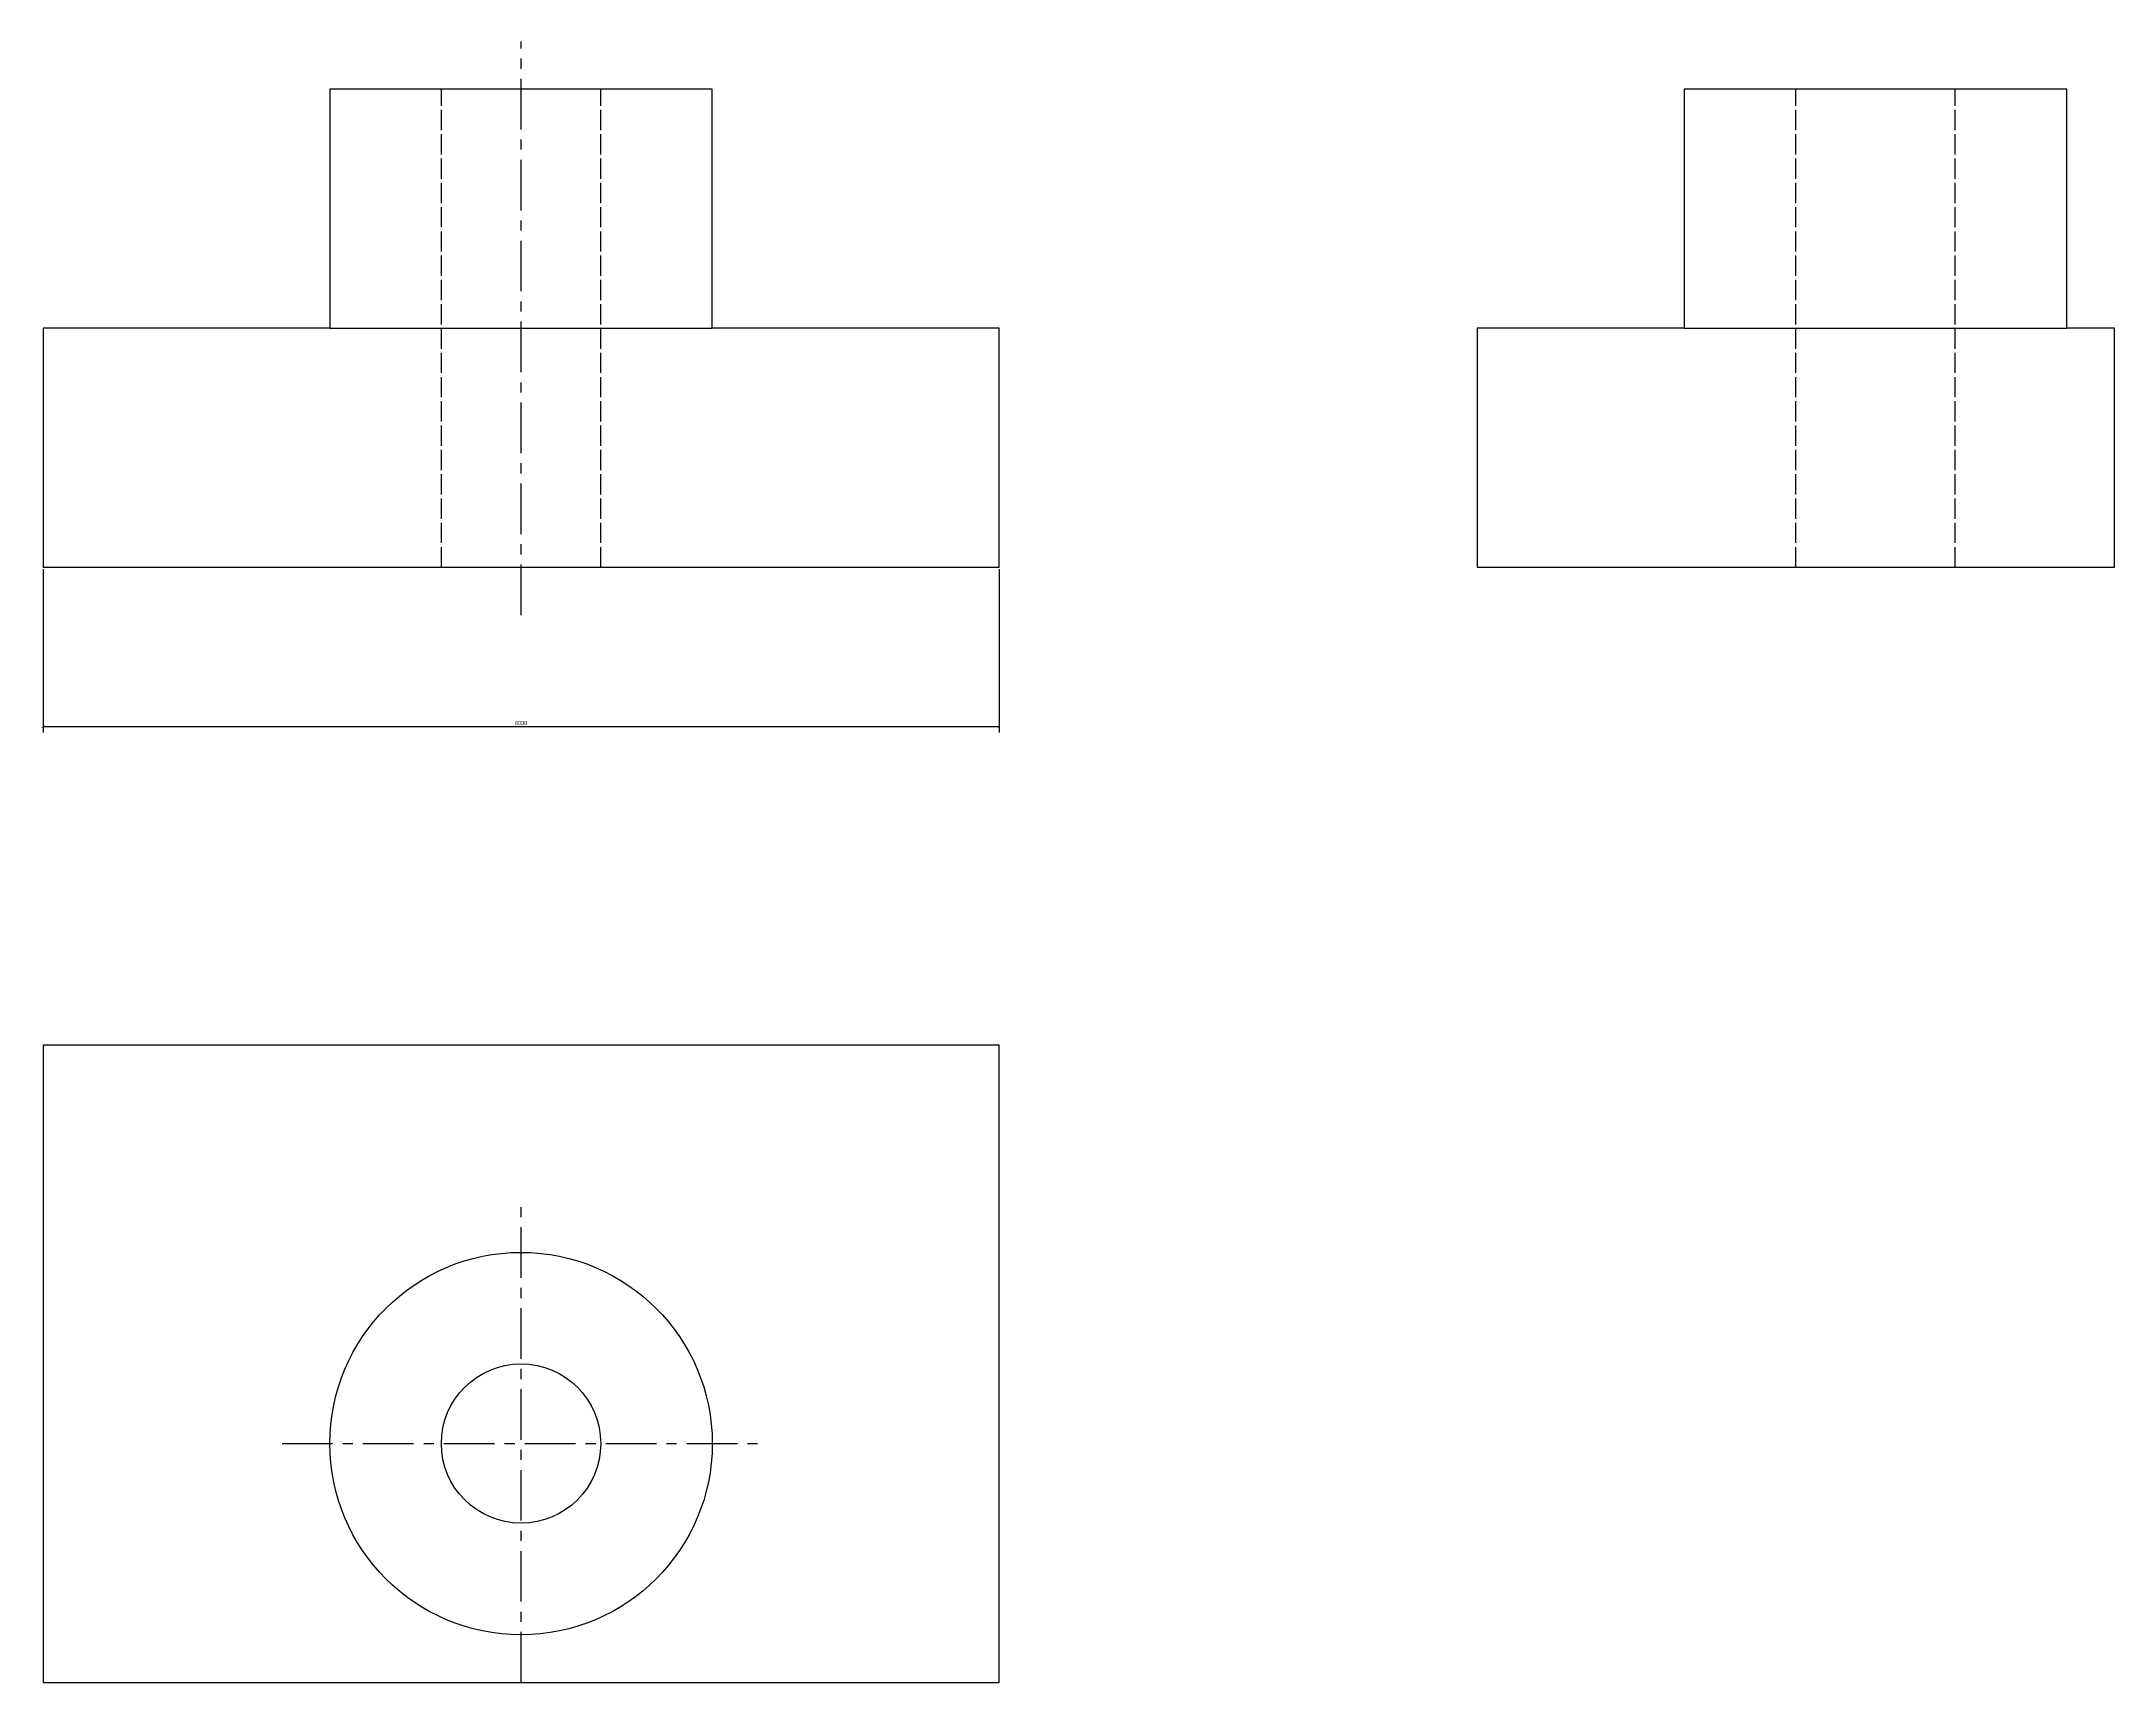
# Model space of a CAD drawing. Header units: metres. Extents: x 0 to 130, y -70 to 33.
import ezdxf

# ---------------------------------------------------------------- set-up
doc = ezdxf.new("R2010")
doc.units = ezdxf.units.M
doc.linetypes.add('CENTER', pattern=[5.08, 3.175, -0.635, 0.635, -0.635])
doc.linetypes.add('DASHED', pattern=[1.524, 1.27, -0.254])
for name, color, linetype in [('CENTER', 1, 'CENTER'), ('DIM', 3, 'Continuous'), ('HIDDEN', 8, 'DASHED'), ('OUTLINE', 7, 'Continuous')]:
    doc.layers.add(name, color=color, linetype=linetype)
doc.styles.add('OpenSansCondensed-Light', font='OpenSansCondensed-Light.ttf')
doc.dimstyles.new('EZDXF', dxfattribs={"dimtxt": 0.25, "dimasz": 0.175, "dimexe": 0.375, "dimexo": 0.125, "dimgap": 0.1, "dimtad": 1, "dimlfac": 100, "dimzin": 12, "dimdsep": 46, "dimtxsty": 'OpenSansCondensed-Light', "dimblk": 'ARCHTICK', "dimcen": 2.5, "dimazin": 3, "dimtfac": 0.5, "dimtmove": 2, "dimatfit": 3})

# ---------------------------------------------------------------- blocks, each defined once
blk = doc.blocks.new('_ARCHTICK')
at = {"color": 0, "linetype": 'BYBLOCK', "const_width": 0.15}
blk.add_lwpolyline([(-0.5, -0.5), (0.5, 0.5)], dxfattribs=at)

msp = doc.modelspace()

# ---------------------------------------------------------------- linework, layer by layer
at = {"layer": 'CENTER'}
for p, q in [((30, -3), (30, 33)), ((30, -70), (30, -40)), ((15, -55), (45, -55))]:
    msp.add_line(p, q, dxfattribs=at)
at = {"layer": 'HIDDEN'}
for p, q in [((25, 0), (25, 30)), ((35, 0), (35, 30)), ((110, 0), (110, 30)), ((120, 0), (120, 30))]:
    msp.add_line(p, q, dxfattribs=at)
at = {"layer": 'OUTLINE'}
for p, q in [((18, 15), (42, 15)), ((103, 15), (127, 15))]:
    msp.add_line(p, q, dxfattribs=at)
for points in [[(0, 0), (60, 0), (60, 15), (42, 15), (42, 30), (18, 30), (18, 15), (0, 15)], [(90, 0), (130, 0), (130, 15), (127, 15), (127, 30), (103, 30), (103, 15), (90, 15)], [(0, -70), (60, -70), (60, -30), (0, -30)]]:
    msp.add_lwpolyline(points, close=True, dxfattribs=at)
for radius in [12, 5]:
    msp.add_circle((30, -55), radius, dxfattribs=at)

# ---------------------------------------------------------------- dimensions: what is measured, and where the dimension line sits
at = {"layer": 'DIM'}
msp.add_linear_dim(base=(0, -10), p1=(0, 0), p2=(60, 0), dimstyle='EZDXF', dxfattribs=at).render()

doc.saveas('drawing.dxf')
